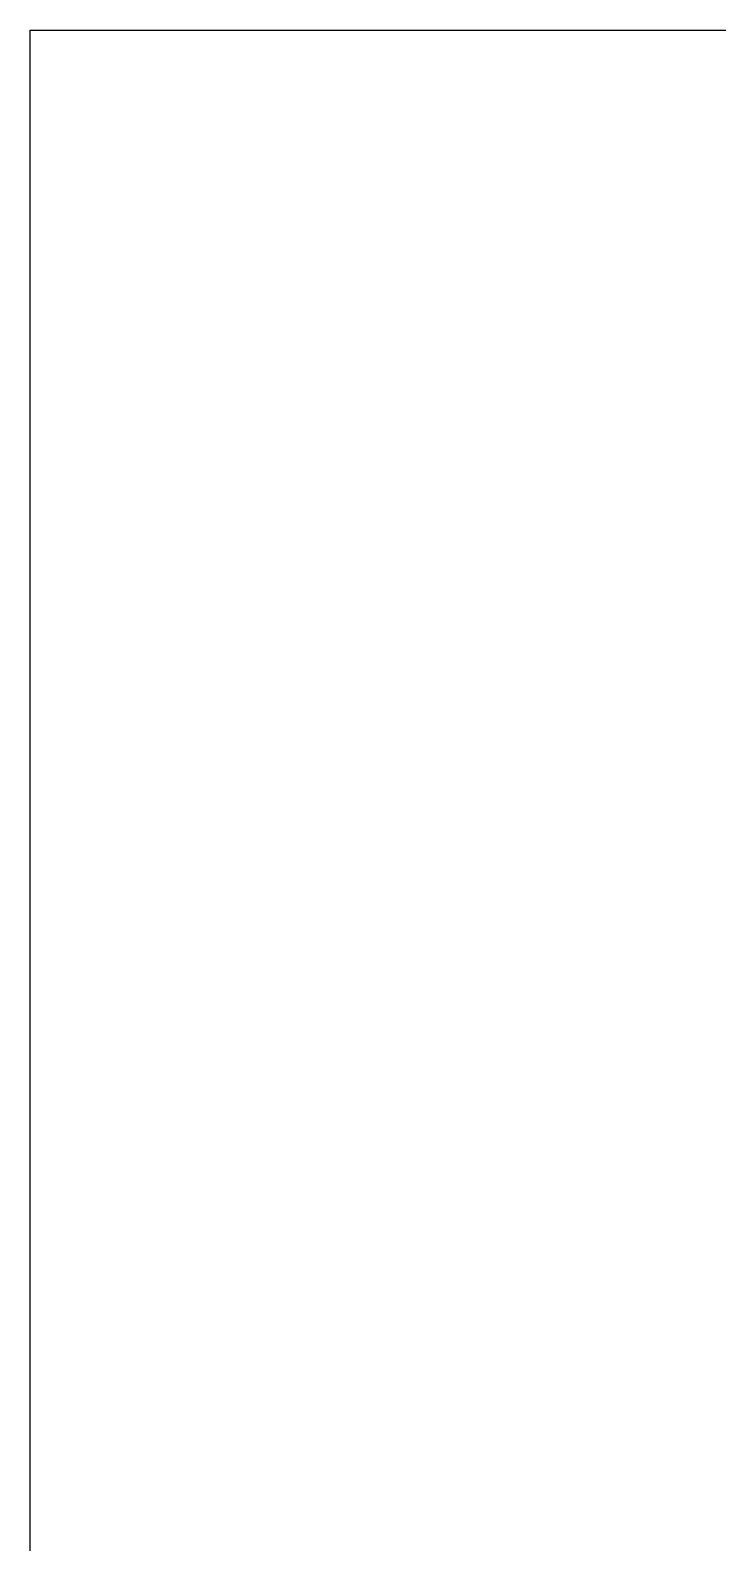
# Model space of a CAD drawing. Extents: x 0 to 750, y 0 to 1216.
# Drawn here: x 0 to 187.2, y 471.3 to 878.9 of the extents above; entities that cross this region are included whole.
import ezdxf

# ---------------------------------------------------------------- set-up
doc = ezdxf.new("R2010")
doc.units = 0
doc.layers.get('0').update_dxf_attribs({"linetype": 'CONTINUOUS'})

msp = doc.modelspace()

# ---------------------------------------------------------------- linework, layer by layer
at = {"color": 250}
for p, q in [((0.01929, 878.558), (0.01929, 878.939)), ((0.01929, 878.939), (0.01929, 878.939)), ((0.01929, 878.939), (0.01929, 878.939)), ((0.01929, 878.939), (0.55673, 878.939)), ((0.01929, 877.432), (0.01929, 878.558)), ((0.01929, 875.587), (0.01929, 877.432)), ((0.55673, 878.939), (2.12494, 878.939)), ((2.12494, 878.939), (4.65363, 878.939)), ((4.65363, 878.939), (8.0753, 878.939)), ((8.0753, 878.939), (12.321, 878.939)), ((12.321, 878.939), (17.322, 878.939)), ((17.322, 878.939), (23.0091, 878.939)), ((23.0091, 878.939), (29.315, 878.939)), ((29.315, 878.939), (36.1707, 878.939)), ((36.1707, 878.939), (43.506, 878.939)), ((43.506, 878.939), (51.2533, 878.939)), ((51.2533, 878.939), (59.3453, 878.939)), ((59.3453, 878.939), (67.7101, 878.939)), ((67.7101, 878.939), (76.2825, 878.939)), ((76.2825, 878.939), (84.9905, 878.939)), ((84.9905, 878.939), (93.7687, 878.939)), ((93.7687, 878.939), (102.547, 878.939)), ((102.547, 878.939), (111.254, 878.939)), ((111.254, 878.939), (119.827, 878.939)), ((119.827, 878.939), (128.192, 878.939)), ((128.192, 878.939), (136.284, 878.939)), ((136.284, 878.939), (144.031, 878.939)), ((144.031, 878.939), (151.366, 878.939)), ((151.366, 878.939), (158.222, 878.939)), ((158.222, 878.939), (164.528, 878.939)), ((164.528, 878.939), (170.215, 878.939)), ((170.215, 878.939), (175.216, 878.939)), ((175.216, 878.939), (179.462, 878.939)), ((179.462, 878.939), (182.884, 878.939)), ((182.884, 878.939), (185.412, 878.939)), ((185.412, 878.939), (186.98, 878.939)), ((186.98, 878.939), (187.519, 878.939)), ((0.01929, 873.044), (0.01929, 875.587)), ((0.01929, 869.826), (0.01929, 873.044)), ((0.01929, 865.96), (0.01929, 869.826)), ((0.01929, 861.469), (0.01929, 865.96)), ((0.01929, 856.379), (0.01929, 861.469)), ((0.01929, 850.713), (0.01929, 856.379)), ((0.01929, 844.494), (0.01929, 850.713)), ((0.01929, 837.741), (0.01929, 844.494)), ((0.01929, 830.488), (0.01929, 837.741)), ((0.01929, 822.752), (0.01929, 830.488)), ((0.01929, 814.564), (0.01929, 822.752)), ((0.01929, 805.938), (0.01929, 814.564)), ((0.01929, 796.907), (0.01929, 805.938)), ((0.01929, 787.492), (0.01929, 796.907)), ((0.01929, 777.713), (0.01929, 787.492)), ((0.01929, 767.599), (0.01929, 777.713)), ((0.01929, 757.174), (0.01929, 767.599)), ((0.01929, 746.46), (0.01929, 757.174)), ((0.01929, 735.478), (0.01929, 746.46)), ((0.01929, 724.26), (0.01929, 735.478)), ((0.01929, 712.826), (0.01929, 724.26)), ((0.01929, 701.195), (0.01929, 712.826)), ((0.01929, 689.402), (0.01929, 701.195)), ((0.01929, 677.46), (0.01929, 689.402)), ((0.01929, 665.402), (0.01929, 677.46)), ((0.01929, 653.242), (0.01929, 665.402)), ((0.01929, 641.015), (0.01929, 653.242)), ((0.01929, 628.738), (0.01929, 641.015)), ((0.01929, 616.437), (0.01929, 628.738)), ((0.01929, 604.139), (0.01929, 616.437)), ((0.01929, 591.862), (0.01929, 604.139)), ((0.01929, 579.632), (0.01929, 591.862)), ((0.01929, 567.475), (0.01929, 579.632)), ((0.01929, 555.417), (0.01929, 567.475)), ((0.01929, 543.475), (0.01929, 555.417)), ((0.01929, 531.682), (0.01929, 543.475)), ((0.01929, 520.051), (0.01929, 531.682)), ((0.01929, 508.617), (0.01929, 520.051)), ((0.01929, 497.399), (0.01929, 508.617)), ((0.01929, 486.417), (0.01929, 497.399)), ((0.01929, 475.703), (0.01929, 486.417)), ((0.01929, 465.279), (0.01929, 475.703))]:
    msp.add_line(p, q, dxfattribs=at)

doc.saveas('drawing.dxf')
